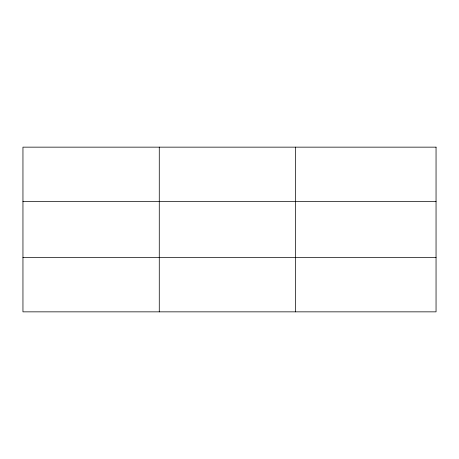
<?xml version="1.0" encoding="UTF-8"?>
<svg xmlns="http://www.w3.org/2000/svg" width="459" height="459" viewBox="0 0 459 459"><rect width="100%" height="100%" fill="white"/><g stroke="black" fill="none" stroke-linecap="round" stroke-linejoin="round"><path stroke-width="0.69" d="M159.273 147.15L159.273 311.85M295.596 147.15L295.596 311.85M22.95 201.501L436.05 201.501M22.95 257.499L436.05 257.499M436.05 147.15L436.05 311.85L22.95 311.85L22.95 147.15L436.05 147.15"/></g></svg>
